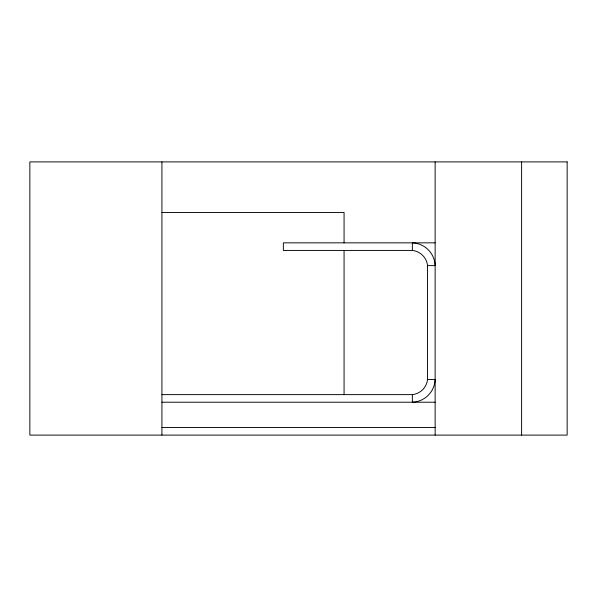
<?xml version="1.0" encoding="UTF-8"?>
<svg xmlns="http://www.w3.org/2000/svg" width="597" height="597" viewBox="0 0 597 597"><rect width="100%" height="100%" fill="white"/><g stroke="black" fill="none" stroke-linecap="round" stroke-linejoin="round"><path stroke-width="0.9" d="M161.929 212.495L344.066 212.495L344.066 242.845M435.138 242.845L283.359 242.845L283.359 250.434L412.37 250.434A17.074 17.074 0 0 1 427.549 265.613L427.549 379.446A17.074 17.074 0 0 1 412.37 394.624L161.929 394.624M427.549 265.613L435.138 265.613A23.649 23.649 0 0 0 430.176 251.971L428.221 249.762A23.649 23.649 0 0 0 412.37 242.845L412.37 250.434M427.549 379.446L435.138 379.446A23.649 23.649 0 0 1 430.176 393.095L428.221 395.304A23.649 23.649 0 0 1 412.37 402.214L412.37 394.624M161.929 402.214L435.138 402.214M161.929 427.512L435.138 427.512M521.614 161.899L521.614 435.101M435.138 161.899L435.138 435.101M344.066 250.434L344.066 394.624M161.929 161.899L161.929 435.101M567.15 161.899L29.85 161.899L29.85 435.101L567.15 435.101L567.15 161.899"/></g></svg>
